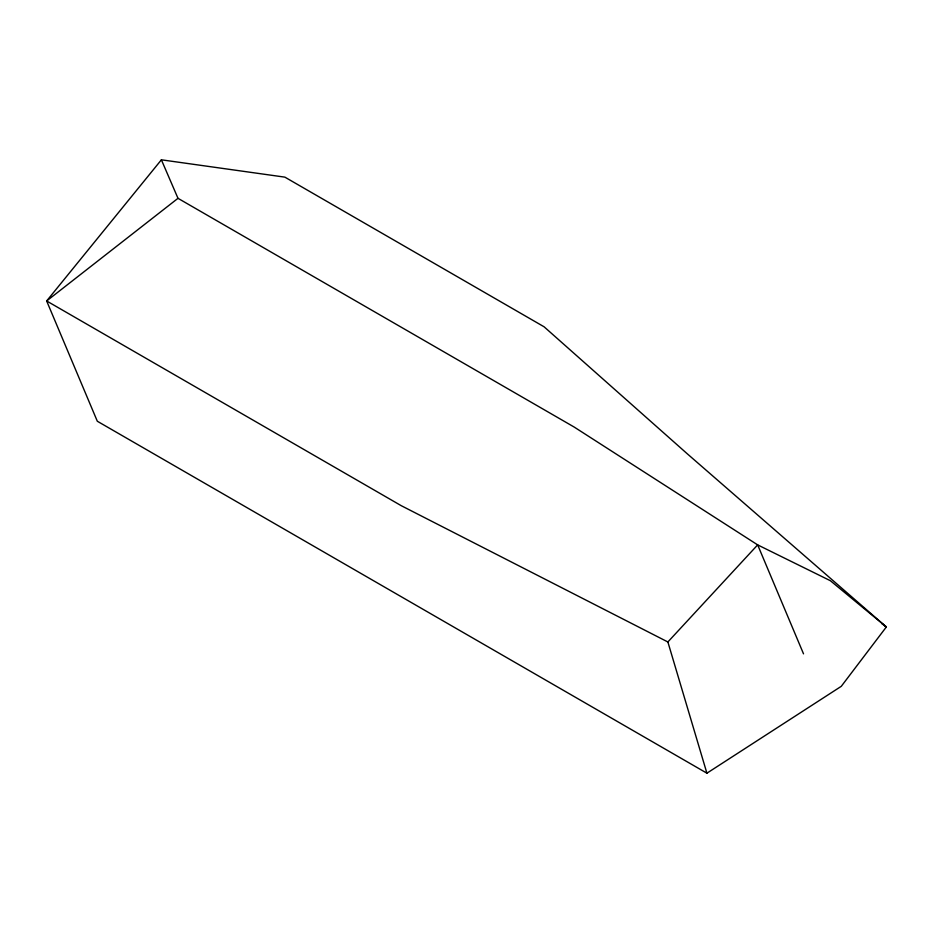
<?xml version="1.0" encoding="UTF-8"?>
<svg xmlns="http://www.w3.org/2000/svg" width="933" height="933" viewBox="0 0 933 933"><rect width="100%" height="100%" fill="white"/><g stroke="black" fill="none" stroke-linecap="round" stroke-linejoin="round"><path stroke-width="1.4" d="M161.386 159.811L46.65 300.962L97.312 421.238L706.911 773.189L841.286 686.315L886.35 626.953L687.224 453.753L544.091 326.795L284.88 177.142L161.386 159.811L177.993 198.321L574.145 427.034L757.666 544.884L830.37 580.711L886.35 626.953L881.662 623.524M706.911 773.189L667.876 641.974L757.666 544.884L803.523 653.846M177.993 198.321L46.65 300.962L401.307 505.721L667.876 641.974"/></g></svg>
